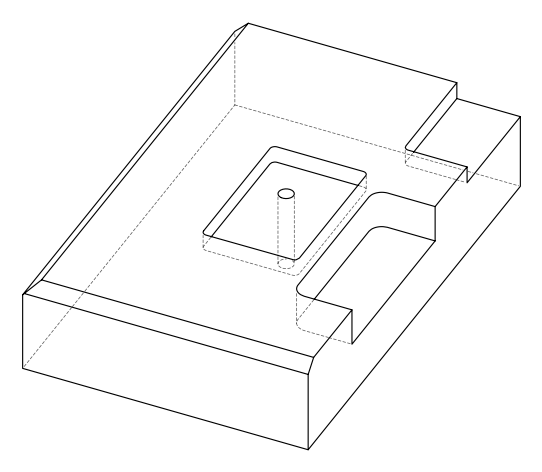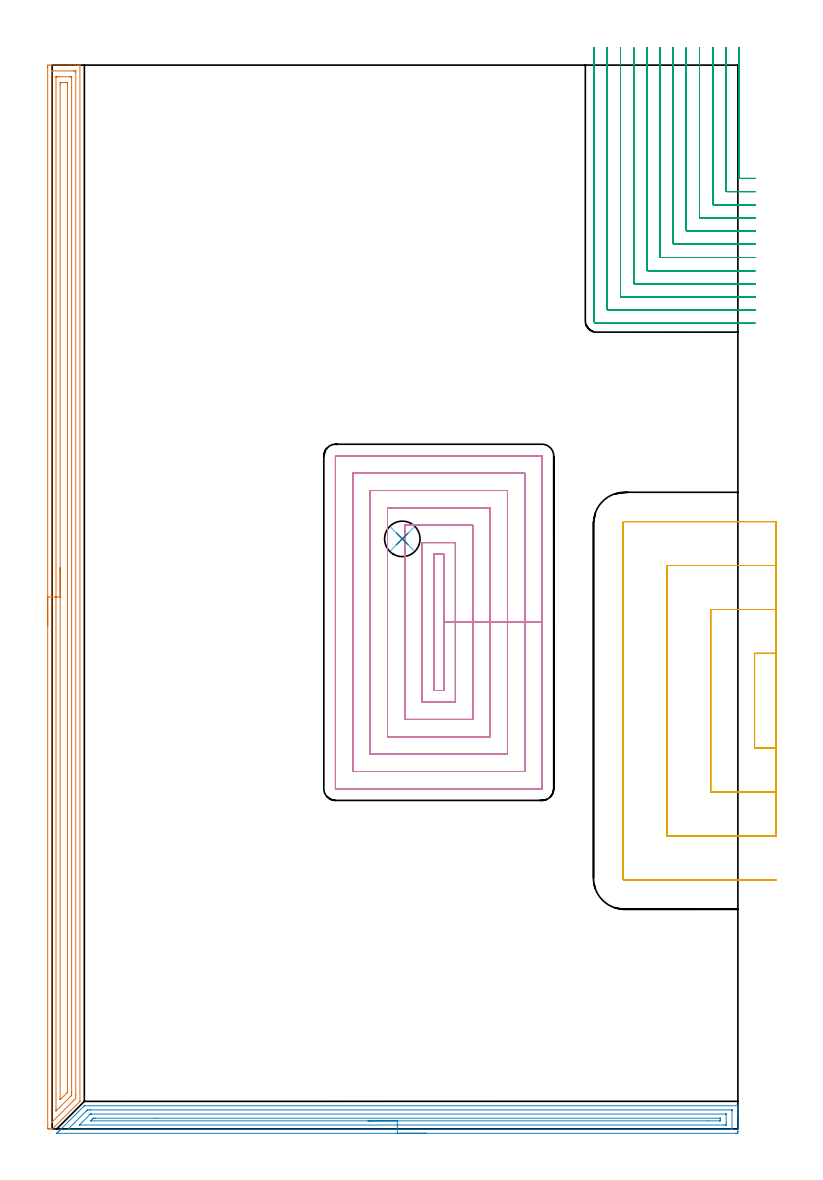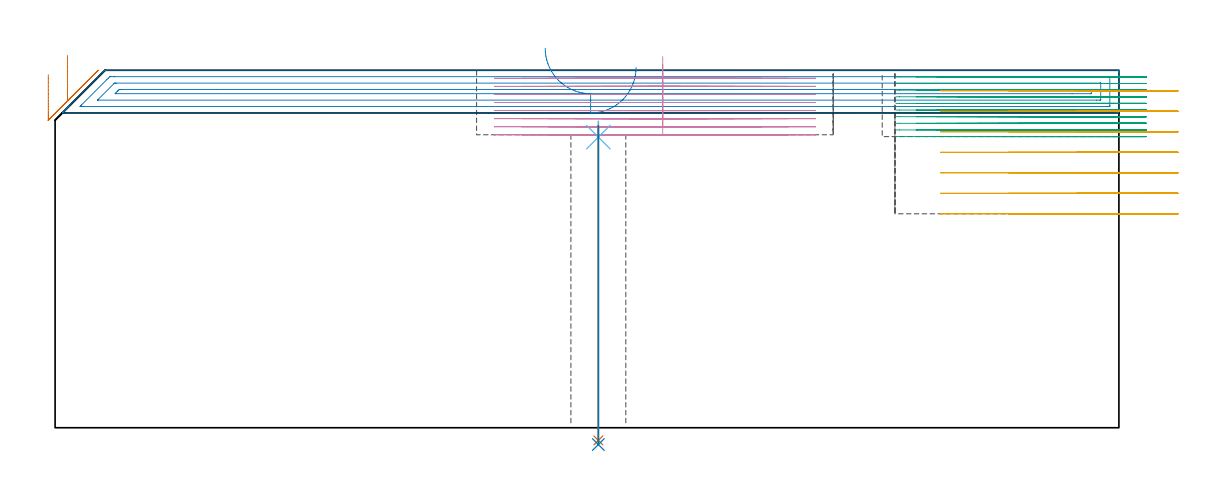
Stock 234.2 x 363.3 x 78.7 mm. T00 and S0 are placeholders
(PLAN: 8 operations, 6 tool changes, 87.9 min)
(1 AREA_MILL | FG_CHAMFER_SURFACE | UGT0205_001 | 11.77 min | 21961 mm3)
(2 AREA_MILL_1 | FG_CHAMFER_SURFACE_1 | UGT0205_001 | 7.49 min | 10020 mm3)
(3 MILL_CORNER_NOTCH_RECTANGULAR | CORNER_NOTCH_RECTANGULAR | UGT0201_124 | Follow Part, ap 1.5, ae 75% | 26.7 min | 69317 mm3)
(4 MILL_RECTANGULAR_POCKET | POCKET_RECTANGULAR_STRAIGHT | UGT0201_125 | Follow Part, ap 1.975, ae 75% | 26.78 min | 135397 mm3)
(5 MILL_SLOT | SLOT_PARTIAL_RECTANGULAR | UGT0201_094 | Follow Part, ap 5, ae 75% | 14.55 min | 220350 mm3)
(6 SPOT_DRILL | STEP1HOLE | NXT0321_9005460120000 | 0.03 min | 6 mm3)
(7 DRILL_THROUGH_HOLE_INTO_CENTER | STEP1HOLE | NXT0301_042 | 0.28 min | 2562 mm3)
(8 DRILL_TO_ENLARGE_THROUGH_HOLE | STEP1HOLE | NXT0301_092 | 0.29 min | 4851 mm3)
(TOOL UGT0205_001 | Chamfer Mill 20 x 3 x 45 deg. | D20 FL50 Z2)
(TOOL UGT0201_124 | Carbide End Mill 6.0 | D6 FL15 Z4)
(TOOL UGT0201_125 | Carbide End Mill 7.9 | D7.9 FL15 Z4)
(TOOL UGT0201_094 | End mill 20 mm | D20 FL38 Z4)
(TOOL NXT0321_9005460120000 | NC Spot Drill, 142deg, 12mm, Carbide, Uncoated | D12 PA142 FL30 Z2)
(TOOL NXT0301_042 | Carbide Drill 7.1mm [860.1-0710-057A1-MM 2214] | D7.1 PA140 FL85 Z2)
(TOOL NXT0301_092 | Carbide Drill 12.1mm [860.1-1210-061A1-MM 2214] | D12.1 PA140 FL77 Z2)
(OP 1 AREA_MILL)
G17 G21 G94 G90
T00 M6
G54
G17 G0 G90 X-1.5 Y171.65 S1061 M3
G43 Z88.7 H0
Z77.7
G94 G1 Y171.688 Z76.828 F250.
Y171.802 Z75.964
Y171.991 Z75.112
Y172.253 Z74.28
Y172.587 Z73.474
Y172.99 Z72.7
Y173.458 Z71.964
Y173.99 Z71.272
Y174.579 Z70.629
Y175.222 Z70.04
Y175.914 Z69.508
Y176.65 Z69.04
Y177.424 Z68.637
Y178.23 Z68.303
Y179.062 Z68.041
Y179.914 Z67.852
Y180.778 Z67.738
Y181.65 Z67.7
Y362.377
X-1.499 Y362.674 Z67.701
X-1.493 Y363.264 Z67.704
X-1.492 Y363.293 Z67.706
X-0.905 Y363.296 Z68.293
X-0.28 Y363.3 Z68.918
X6.229 Z75.424
X7.655 Z76.851
X8.013 Z77.208
X8.729 Z77.928
X9.022 Z78.222
X9.442 Y363.292 Z78.634
X9.497 Y363.29 Z78.688
X9.5 Y363.121 Z78.7
Y9.561
X9.504 Y9.413 Z78.696
X9.415 Y9.314 Z78.612
X0.284 Y0.183 Z69.481
X0.128 Y0.03 Z69.325
X0.092 Y0.003 Z69.288
X-0.104 Y0. Z69.095
X-0.905 Z68.29
X-1.083 Z68.112
X-1.262 Z67.934
X-1.491 Y0.002 Z67.705
X-1.496 Y0.179 Z67.704
X-1.5 Y0.478 Z67.7
Y181.65
X-0.086 Z69.114
X-0.085 Y361.032 Z69.115
X-0.082 Y361.178 Z69.118
X-0.079 Y361.274 Z69.121
X-0.073 Y361.291 Z69.127
X-0.064 Y361.293 Z69.136
X-0.013 Y361.296 Z69.187
X0.466 Y361.3 Z69.666
X7.121 Z76.321
X7.601 Y361.299 Z76.801
X8.013 Y361.292 Z77.213
X8.065 Y361.29 Z77.265
X8.079 Y361.104 Z77.279
X8.084 Y360.959 Z77.284
X8.085 Y360.886 Z77.285
Y11.281
X8.079 Y10.46 Z77.279
X8.056 Y10.417 Z77.256
X8.013 Y10.37 Z77.213
X7.614 Y9.966 Z76.814
X7.216 Y9.566 Z76.416
X-0.013 Y2.338 Z69.187
X-0.053 Y2.304 Z69.147
X-0.075 Y2.286 Z69.125
X-0.079 Y2.296 Z69.121
X-0.082 Y2.341 Z69.118
X-0.085 Y2.414 Z69.115
X-0.086 Y2.487 Z69.114
Y181.65
X1.328 Z70.528
X1.329 Y359.098 Z70.529
X1.33 Y359.209 Z70.53
X1.333 Y359.263 Z70.533
X1.335 Y359.283 Z70.535
X1.368 Y359.29 Z70.568
X1.571 Y359.298 Z70.771
X1.771 Y359.299 Z70.971
X2.461 Y359.3 Z71.661
X6.028 Z75.228
X6.229 Y359.299 Z75.429
X6.431 Y359.297 Z75.631
X6.565 Y359.294 Z75.765
X6.665 Y359.289 Z75.865
X6.666 Y359.245 Z75.866
X6.669 Y359.098 Z75.869
X6.671 Y358.655 Z75.871
Y12.248
X6.669 Y11.807 Z75.869
X6.665 Y11.58 Z75.865
X6.661 Y11.472 Z75.861
X6.551 Y11.354 Z75.751
X6.391 Y11.191 Z75.591
X6.229 Y11.029 Z75.429
X1.481 Y6.281 Z70.681
X1.361 Y6.164 Z70.561
X1.34 Y6.146 Z70.54
X1.336 Z70.536
X1.333 Y6.152 Z70.533
X1.33 Y6.211 Z70.53
X1.328 Y6.433 Z70.528
Y181.65
X2.743 Z71.943
Y356.416
X2.744 Y357.228 Z71.944
X2.747 Y357.283 Z71.947
X2.749 Y357.289 Z71.949
X2.756 Y357.294 Z71.956
X2.783 Y357.297 Z71.983
X2.893 Y357.299 Z72.093
X3.113 Y357.3 Z72.313
X4.446 Z73.646
X4.891 Y357.297 Z74.091
X5.108 Y357.294 Z74.308
X5.216 Y357.29 Z74.416
X5.251 Y357.278 Z74.451
X5.257 Y356.416 Z74.457
Y13.142
X5.255 Y12.735 Z74.455
X5.252 Y12.532 Z74.452
X5.25 Y12.511 Z74.45
X5.24 Y12.496 Z74.44
X5.216 Y12.467 Z74.416
X5.168 Y12.417 Z74.368
X4.999 Y12.248 Z74.199
X3.098 Y10.346 Z72.298
X2.936 Y10.185 Z72.136
X2.775 Y10.027 Z71.975
X2.758 Y10.013 Z71.958
X2.751 Y10.01 Z71.951
X2.75 Y10.015 Z71.95
X2.746 Y10.135 Z71.946
X2.743 Y10.379 Z71.943
Y10.46
Y181.65
Y182.522 Z71.981
Y183.386 Z72.095
Y184.238 Z72.283
Y185.07 Z72.546
Y185.876 Z72.88
Y186.65 Z73.282
Y187.386 Z73.751
Y188.078 Z74.282
Y188.721 Z74.872
Y189.31 Z75.515
Y189.842 Z76.207
Y190.31 Z76.943
Y190.713 Z77.716
Y191.047 Z78.522
Y191.309 Z79.354
Y191.498 Z80.206
Y191.612 Z81.071
Y191.65 Z81.943
G0 Z88.7
M5
M2
(OP 2 AREA_MILL_1)
G17 G21 G94 G90
T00 M6
G54
G17 G0 G90 X127.9 Y-1.5 S1061 M3
G43 Z88.7 H0
Z79.3
G94 G1 X127.862 Z78.428 F250.
X127.748 Z77.564
X127.559 Z76.712
X127.297 Z75.88
X126.963 Z75.074
X126.56 Z74.3
X126.092 Z73.564
X125.56 Z72.872
X124.971 Z72.229
X124.328 Z71.64
X123.636 Z71.108
X122.9 Z70.64
X122.126 Z70.237
X121.32 Z69.903
X120.488 Z69.641
X119.637 Z69.452
X118.772 Z69.338
X117.9 Z69.3
X1.652
X1.618 Y-1.493 Z69.305
X1.681 Y-1.418 Z69.38
X1.771 Y-1.328 Z69.47
X1.932 Y-1.165 Z69.629
X2.089 Y-1.01 Z69.788
X2.217 Y-0.882 Z69.916
X2.369 Y-0.729 Z70.066
X2.516 Y-0.583 Z70.214
X2.664 Y-0.435 Z70.363
X2.805 Y-0.292 Z70.503
X2.943 Y-0.156 Z70.641
X3.111 Y0.012 Z70.81
X9.348 Y6.248 Z77.047
X10.665 Y7.565 Z78.364
X10.704 Y7.604 Z78.403
X10.924 Y7.823 Z78.619
X11.005 Y7.897 Z78.689
X11.15 Y7.9 Z78.7
X234.029
X234.19 Y7.898 Z78.688
X234.197 Y7.774 Z78.567
X234.2 Y7.644 Z78.444
Y7.36 Z78.159
Y6.692 Z77.487
Y5.486 Z76.282
Y4.946 Z75.74
Y-0.896 Z69.902
X234.196 Y-1.165 Z69.632
X234.19 Y-1.493 Z69.304
X233.922 Y-1.497 Z69.301
X233.583 Y-1.5 Z69.3
X117.9
Y-0.086 Z70.714
X6.185 Y-0.085 Z70.715
X5.791 Y-0.084 Z70.716
X5.575 Y-0.082 Z70.718
X5.489 Y-0.079 Z70.721
X5.526 Y-0.034 Z70.766
X5.589 Y0.034 Z70.834
X5.791 Y0.241 Z71.041
X11.37 Y5.819 Z76.619
X11.706 Y6.149 Z76.949
X12.044 Y6.479 Z77.279
X12.26 Y6.481 Z77.281
X12.937 Y6.485 Z77.285
X13.149 Y6.486 Z77.286
X232.008 Y6.485 Z77.285
X232.147 Y6.484 Z77.284
X232.181 Y6.481 Z77.281
X232.19 Y6.479 Z77.279
X232.193 Y6.471 Z77.271
X232.197 Y6.441 Z77.241
X232.2 Y6.298 Z77.098
Y0.186 Z70.986
X232.197 Y0.054 Z70.854
X232.193 Y-0.051 Z70.749
X232.19 Y-0.079 Z70.721
X232.178 Y-0.081 Z70.719
X232.137 Y-0.083 Z70.717
X231.796 Y-0.085 Z70.715
X231.585 Y-0.086 Z70.714
X117.9
Y1.328 Z72.128
X9.492 Y1.329 Z72.129
X9.385 Y1.33 Z72.13
X9.364 Y1.332 Z72.132
X9.352 Y1.334 Z72.134
X9.356 Y1.347 Z72.147
X9.364 Y1.363 Z72.163
X9.409 Y1.41 Z72.21
X9.453 Y1.454 Z72.254
X12.945 Y4.946 Z75.746
X13.047 Y5.039 Z75.839
X13.067 Y5.057 Z75.857
X13.147 Y5.064 Z75.864
X13.317 Y5.068 Z75.868
X13.574 Y5.071 Z75.871
X230.009
X230.138 Y5.07 Z75.87
X230.173 Y5.067 Z75.867
X230.188 Y5.065 Z75.865
X230.191 Y5.057 Z75.857
X230.197 Y5.008 Z75.808
X230.199 Y4.946 Z75.746
X230.2 Y2.141 Z72.941
X230.196 Y1.454 Z72.254
X230.193 Y1.361 Z72.161
X230.191 Y1.341 Z72.141
X230.177 Y1.335 Z72.135
X230.134 Y1.332 Z72.132
X230.009 Y1.33 Z72.13
X229.244 Y1.328 Z72.128
X117.9
Y2.743 Z73.543
X13.405
X13.304 Y2.744 Z73.544
X13.264 Y2.746 Z73.546
X13.213 Y2.749 Z73.549
X13.243 Y2.783 Z73.583
X13.3 Y2.845 Z73.645
X13.649 Y3.2 Z74.
X13.738 Y3.29 Z74.09
X13.83 Y3.381 Z74.181
X14.07 Y3.612 Z74.412
X14.105 Y3.645 Z74.445
X14.151 Y3.65 Z74.45
X14.26 Y3.654 Z74.454
X14.724 Y3.656 Z74.456
X35.505 Y3.657 Z74.457
X228.062
X228.106 Y3.656 Z74.456
X228.151 Y3.654 Z74.454
X228.181 Y3.651 Z74.451
X228.19 Y3.617 Z74.417
X228.2 Y3.223 Z74.023
Y3.2 Z74.
X228.192 Y2.775 Z73.575
X228.19 Y2.754 Z73.554
X228.16 Y2.75 Z73.55
X228.078 Y2.746 Z73.546
X227.953 Y2.744 Z73.544
X223.91 Y2.743 Z73.543
X117.9
X117.028 Z73.581
X116.164 Z73.695
X115.312 Z73.883
X114.48 Z74.146
X113.674 Z74.48
X112.9 Z74.882
X112.164 Z75.351
X111.472 Z75.882
X110.829 Z76.472
X110.24 Z77.115
X109.709 Z77.807
X109.24 Z78.543
X108.837 Z79.317
X108.503 Z80.122
X108.241 Z80.955
X108.052 Z81.806
X107.938 Z82.671
X107.9 Z83.543
G0 Z88.7
M5
M2
(OP 3 MILL_CORNER_NOTCH_RECTANGULAR)
G17 G21 G94 G90
T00 M6
G54
G17 G0 G90 X234.6 Y369.273 S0 M3
G43 Z88.7 H0
Z77.24
G94 G1 Y366.273 F250.
Y324.896 F500.
G3 X234.896 Y324.6 R0.3
G1 X237.2
X240.2 F250.
G0 Z88.7
X230.1 Y369.3
Z77.24
G1 Y366.3
Y320.396 F500.
G3 X230.396 Y320.1 R0.3
G1 X237.2
X240.2 F250.
G0 Z88.7
X225.6 Y369.3
Z77.24
G1 Y366.3
Y315.896 F500.
G3 X225.896 Y315.6 R0.3
G1 X237.2
X240.2 F250.
G0 Z88.7
X221.1 Y369.3
Z77.24
G1 Y366.3
Y311.397 F500.
G3 X221.397 Y311.1 R0.3
G1 X237.2
X240.2 F250.
G0 Z88.7
X216.6 Y369.3
Z77.24
G1 Y366.3
Y306.897 F500.
G3 X216.897 Y306.6 R0.3
G1 X237.2
X240.2 F250.
G0 Z88.7
X212.1 Y369.3
Z77.24
G1 Y366.3
Y302.397 F500.
G3 X212.397 Y302.1 R0.3
G1 X237.2
X240.2 F250.
G0 Z88.7
X207.6 Y369.3
Z77.24
G1 Y366.3
Y297.897 F500.
G3 X207.897 Y297.6 R0.3
G1 X237.2
X240.2 F250.
G0 Z88.7
X203.1 Y369.3
Z77.24
G1 Y366.3
Y293.397 F500.
G3 X203.397 Y293.1 R0.3
G1 X237.2
X240.2 F250.
G0 Z88.7
X198.6 Y369.3
Z77.24
G1 Y366.3
Y288.897 F500.
G3 X198.897 Y288.6 R0.3
G1 X237.2
X240.2 F250.
G0 Z88.7
X194.1 Y369.3
Z77.24
G1 Y366.3
Y284.397 F500.
G3 X194.397 Y284.1 R0.3
G1 X237.2
X240.2 F250.
G0 Z88.7
X189.6 Y369.3
Z77.24
G1 Y366.3
Y279.898 F500.
G3 X189.898 Y279.6 R0.3
G1 X237.2
X240.2 F250.
G0 Z88.7
X185.1 Y369.3
Z77.24
G1 Y366.3
Y275.9 F500.
G3 X185.9 Y275.1 R0.8
G1 X237.2
X240.2 F250.
G0 Z88.7
X234.6 Y369.273
Z75.78
G1 Y366.273
Y324.896 F500.
G3 X234.896 Y324.6 R0.3
G1 X237.2
X240.2 F250.
G0 Z88.7
X230.1 Y369.3
Z75.78
G1 Y366.3
Y320.396 F500.
G3 X230.396 Y320.1 R0.3
G1 X237.2
X240.2 F250.
G0 Z88.7
X225.6 Y369.3
Z75.78
G1 Y366.3
Y315.896 F500.
G3 X225.896 Y315.6 R0.3
G1 X237.2
X240.2 F250.
G0 Z88.7
X221.1 Y369.3
Z75.78
G1 Y366.3
Y311.397 F500.
G3 X221.397 Y311.1 R0.3
G1 X237.2
X240.2 F250.
G0 Z88.7
X216.6 Y369.3
Z75.78
G1 Y366.3
Y306.897 F500.
G3 X216.897 Y306.6 R0.3
G1 X237.2
X240.2 F250.
G0 Z88.7
X212.1 Y369.3
Z75.78
G1 Y366.3
Y302.397 F500.
G3 X212.397 Y302.1 R0.3
G1 X237.2
X240.2 F250.
G0 Z88.7
X207.6 Y369.3
Z75.78
G1 Y366.3
Y297.897 F500.
G3 X207.897 Y297.6 R0.3
G1 X237.2
X240.2 F250.
G0 Z88.7
X203.1 Y369.3
Z75.78
G1 Y366.3
Y293.397 F500.
G3 X203.397 Y293.1 R0.3
G1 X237.2
X240.2 F250.
G0 Z88.7
X198.6 Y369.3
Z75.78
G1 Y366.3
Y288.897 F500.
G3 X198.897 Y288.6 R0.3
G1 X237.2
X240.2 F250.
G0 Z88.7
X194.1 Y369.3
Z75.78
G1 Y366.3
Y284.397 F500.
G3 X194.397 Y284.1 R0.3
G1 X237.2
X240.2 F250.
G0 Z88.7
X189.6 Y369.3
Z75.78
G1 Y366.3
Y279.898 F500.
G3 X189.898 Y279.6 R0.3
G1 X237.2
X240.2 F250.
G0 Z88.7
X185.1 Y369.3
Z75.78
G1 Y366.3
Y275.9 F500.
G3 X185.9 Y275.1 R0.8
G1 X237.2
X240.2 F250.
G0 Z88.7
X234.6 Y369.273
Z74.32
G1 Y366.273
Y324.896 F500.
G3 X234.896 Y324.6 R0.3
G1 X237.2
X240.2 F250.
G0 Z88.7
X230.1 Y369.3
Z74.32
G1 Y366.3
Y320.396 F500.
G3 X230.396 Y320.1 R0.3
G1 X237.2
X240.2 F250.
G0 Z88.7
X225.6 Y369.3
Z74.32
G1 Y366.3
Y315.896 F500.
G3 X225.896 Y315.6 R0.3
G1 X237.2
X240.2 F250.
G0 Z88.7
X221.1 Y369.3
Z74.32
G1 Y366.3
Y311.397 F500.
G3 X221.397 Y311.1 R0.3
G1 X237.2
X240.2 F250.
G0 Z88.7
X216.6 Y369.3
Z74.32
G1 Y366.3
Y306.897 F500.
G3 X216.897 Y306.6 R0.3
G1 X237.2
X240.2 F250.
G0 Z88.7
X212.1 Y369.3
Z74.32
G1 Y366.3
Y302.397 F500.
G3 X212.397 Y302.1 R0.3
G1 X237.2
X240.2 F250.
G0 Z88.7
X207.6 Y369.3
Z74.32
G1 Y366.3
Y297.897 F500.
G3 X207.897 Y297.6 R0.3
G1 X237.2
X240.2 F250.
G0 Z88.7
X203.1 Y369.3
Z74.32
G1 Y366.3
Y293.397 F500.
G3 X203.397 Y293.1 R0.3
G1 X237.2
X240.2 F250.
G0 Z88.7
X198.6 Y369.3
Z74.32
G1 Y366.3
Y288.897 F500.
G3 X198.897 Y288.6 R0.3
G1 X237.2
X240.2 F250.
G0 Z88.7
X194.1 Y369.3
Z74.32
G1 Y366.3
Y284.397 F500.
G3 X194.397 Y284.1 R0.3
G1 X237.2
X240.2 F250.
G0 Z88.7
X189.6 Y369.3
Z74.32
G1 Y366.3
Y279.898 F500.
G3 X189.898 Y279.6 R0.3
G1 X237.2
X240.2 F250.
G0 Z88.7
X185.1 Y369.3
Z74.32
G1 Y366.3
Y275.9 F500.
G3 X185.9 Y275.1 R0.8
G1 X237.2
X240.2 F250.
G0 Z88.7
X234.6 Y369.273
Z72.86
G1 Y366.273
Y324.896 F500.
G3 X234.896 Y324.6 R0.3
G1 X237.2
X240.2 F250.
G0 Z88.7
X230.1 Y369.3
Z72.86
G1 Y366.3
Y320.396 F500.
G3 X230.396 Y320.1 R0.3
G1 X237.2
X240.2 F250.
G0 Z88.7
X225.6 Y369.3
Z72.86
G1 Y366.3
Y315.896 F500.
G3 X225.896 Y315.6 R0.3
G1 X237.2
X240.2 F250.
G0 Z88.7
X221.1 Y369.3
Z72.86
G1 Y366.3
Y311.397 F500.
G3 X221.397 Y311.1 R0.3
G1 X237.2
X240.2 F250.
G0 Z88.7
X216.6 Y369.3
Z72.86
G1 Y366.3
Y306.897 F500.
G3 X216.897 Y306.6 R0.3
G1 X237.2
X240.2 F250.
G0 Z88.7
X212.1 Y369.3
Z72.86
G1 Y366.3
Y302.397 F500.
G3 X212.397 Y302.1 R0.3
G1 X237.2
X240.2 F250.
G0 Z88.7
X207.6 Y369.3
Z72.86
G1 Y366.3
Y297.897 F500.
G3 X207.897 Y297.6 R0.3
G1 X237.2
X240.2 F250.
G0 Z88.7
X203.1 Y369.3
Z72.86
G1 Y366.3
Y293.397 F500.
G3 X203.397 Y293.1 R0.3
G1 X237.2
X240.2 F250.
G0 Z88.7
X198.6 Y369.3
Z72.86
G1 Y366.3
Y288.897 F500.
G3 X198.897 Y288.6 R0.3
G1 X237.2
X240.2 F250.
G0 Z88.7
X194.1 Y369.3
Z72.86
G1 Y366.3
Y284.397 F500.
G3 X194.397 Y284.1 R0.3
G1 X237.2
X240.2 F250.
G0 Z88.7
X189.6 Y369.3
Z72.86
G1 Y366.3
Y279.898 F500.
G3 X189.898 Y279.6 R0.3
G1 X237.2
X240.2 F250.
G0 Z88.7
X185.1 Y369.3
Z72.86
G1 Y366.3
Y275.9 F500.
G3 X185.9 Y275.1 R0.8
G1 X237.2
X240.2 F250.
G0 Z88.7
X234.6 Y369.273
Z71.4
G1 Y366.273
Y324.896 F500.
G3 X234.896 Y324.6 R0.3
G1 X237.2
X240.2 F250.
G0 Z88.7
X230.1 Y369.3
Z71.4
G1 Y366.3
Y320.396 F500.
G3 X230.396 Y320.1 R0.3
G1 X237.2
X240.2 F250.
G0 Z88.7
X225.6 Y369.3
Z71.4
G1 Y366.3
Y315.896 F500.
G3 X225.896 Y315.6 R0.3
G1 X237.2
X240.2 F250.
G0 Z88.7
X221.1 Y369.3
Z71.4
G1 Y366.3
Y311.397 F500.
G3 X221.397 Y311.1 R0.3
G1 X237.2
X240.2 F250.
G0 Z88.7
X216.6 Y369.3
Z71.4
G1 Y366.3
Y306.897 F500.
G3 X216.897 Y306.6 R0.3
G1 X237.2
X240.2 F250.
G0 Z88.7
X212.1 Y369.3
Z71.4
G1 Y366.3
Y302.397 F500.
G3 X212.397 Y302.1 R0.3
G1 X237.2
X240.2 F250.
G0 Z88.7
X207.6 Y369.3
Z71.4
G1 Y366.3
Y297.897 F500.
G3 X207.897 Y297.6 R0.3
G1 X237.2
X240.2 F250.
G0 Z88.7
X203.1 Y369.3
Z71.4
G1 Y366.3
Y293.397 F500.
G3 X203.397 Y293.1 R0.3
G1 X237.2
X240.2 F250.
G0 Z88.7
X198.6 Y369.3
Z71.4
G1 Y366.3
Y288.897 F500.
G3 X198.897 Y288.6 R0.3
G1 X237.2
X240.2 F250.
G0 Z88.7
X194.1 Y369.3
Z71.4
G1 Y366.3
Y284.397 F500.
G3 X194.397 Y284.1 R0.3
G1 X237.2
X240.2 F250.
G0 Z88.7
X189.6 Y369.3
Z71.4
G1 Y366.3
Y279.898 F500.
G3 X189.898 Y279.6 R0.3
G1 X237.2
X240.2 F250.
G0 Z88.7
X185.1 Y369.3
Z71.4
G1 Y366.3
Y275.9 F500.
G3 X185.9 Y275.1 R0.8
G1 X237.2
X240.2 F250.
G0 Z88.7
X234.6 Y369.273
Z69.94
G1 Y366.273
Y324.896 F500.
G3 X234.896 Y324.6 R0.3
G1 X237.2
X240.2 F250.
G0 Z88.7
X230.1 Y369.3
Z69.94
G1 Y366.3
Y320.396 F500.
G3 X230.396 Y320.1 R0.3
G1 X237.2
X240.2 F250.
G0 Z88.7
X225.6 Y369.3
Z69.94
G1 Y366.3
Y315.896 F500.
G3 X225.896 Y315.6 R0.3
G1 X237.2
X240.2 F250.
G0 Z88.7
X221.1 Y369.3
Z69.94
G1 Y366.3
Y311.397 F500.
G3 X221.397 Y311.1 R0.3
G1 X237.2
X240.2 F250.
G0 Z88.7
X216.6 Y369.3
Z69.94
G1 Y366.3
Y306.897 F500.
G3 X216.897 Y306.6 R0.3
G1 X237.2
X240.2 F250.
G0 Z88.7
X212.1 Y369.3
Z69.94
G1 Y366.3
Y302.397 F500.
G3 X212.397 Y302.1 R0.3
G1 X237.2
X240.2 F250.
G0 Z88.7
X207.6 Y369.3
Z69.94
G1 Y366.3
Y297.897 F500.
G3 X207.897 Y297.6 R0.3
G1 X237.2
X240.2 F250.
G0 Z88.7
X203.1 Y369.3
Z69.94
G1 Y366.3
Y293.397 F500.
G3 X203.397 Y293.1 R0.3
G1 X237.2
X240.2 F250.
G0 Z88.7
X198.6 Y369.3
Z69.94
G1 Y366.3
Y288.897 F500.
G3 X198.897 Y288.6 R0.3
G1 X237.2
X240.2 F250.
G0 Z88.7
X194.1 Y369.3
Z69.94
G1 Y366.3
Y284.397 F500.
G3 X194.397 Y284.1 R0.3
G1 X237.2
X240.2 F250.
G0 Z88.7
X189.6 Y369.3
Z69.94
G1 Y366.3
Y279.898 F500.
G3 X189.898 Y279.6 R0.3
G1 X237.2
X240.2 F250.
G0 Z88.7
X185.1 Y369.3
Z69.94
G1 Y366.3
Y275.9 F500.
G3 X185.9 Y275.1 R0.8
G1 X237.2
X240.2 F250.
G0 Z88.7
X234.6 Y369.273
Z68.48
G1 Y366.273
Y324.896 F500.
G3 X234.896 Y324.6 R0.3
G1 X237.2
X240.2 F250.
G0 Z88.7
X230.1 Y369.3
Z68.48
G1 Y366.3
Y320.396 F500.
G3 X230.396 Y320.1 R0.3
G1 X237.2
X240.2 F250.
G0 Z88.7
X225.6 Y369.3
Z68.48
G1 Y366.3
Y315.896 F500.
G3 X225.896 Y315.6 R0.3
G1 X237.2
X240.2 F250.
G0 Z88.7
X221.1 Y369.3
Z68.48
G1 Y366.3
Y311.397 F500.
G3 X221.397 Y311.1 R0.3
G1 X237.2
X240.2 F250.
G0 Z88.7
X216.6 Y369.3
Z68.48
G1 Y366.3
Y306.897 F500.
G3 X216.897 Y306.6 R0.3
G1 X237.2
X240.2 F250.
G0 Z88.7
X212.1 Y369.3
Z68.48
G1 Y366.3
Y302.397 F500.
G3 X212.397 Y302.1 R0.3
G1 X237.2
X240.2 F250.
G0 Z88.7
X207.6 Y369.3
Z68.48
G1 Y366.3
Y297.897 F500.
G3 X207.897 Y297.6 R0.3
G1 X237.2
X240.2 F250.
G0 Z88.7
X203.1 Y369.3
Z68.48
G1 Y366.3
Y293.397 F500.
G3 X203.397 Y293.1 R0.3
G1 X237.2
X240.2 F250.
G0 Z88.7
X198.6 Y369.3
Z68.48
G1 Y366.3
Y288.897 F500.
G3 X198.897 Y288.6 R0.3
G1 X237.2
X240.2 F250.
G0 Z88.7
X194.1 Y369.3
Z68.48
G1 Y366.3
Y284.397 F500.
G3 X194.397 Y284.1 R0.3
G1 X237.2
X240.2 F250.
G0 Z88.7
X189.6 Y369.3
Z68.48
G1 Y366.3
Y279.898 F500.
G3 X189.898 Y279.6 R0.3
G1 X237.2
X240.2 F250.
G0 Z88.7
X185.1 Y369.3
Z68.48
G1 Y366.3
Y275.9 F500.
G3 X185.9 Y275.1 R0.8
G1 X237.2
X240.2 F250.
G0 Z88.7
X234.6 Y369.273
Z67.02
G1 Y366.273
Y324.896 F500.
G3 X234.896 Y324.6 R0.3
G1 X237.2
X240.2 F250.
G0 Z88.7
X230.1 Y369.3
Z67.02
G1 Y366.3
Y320.396 F500.
G3 X230.396 Y320.1 R0.3
G1 X237.2
X240.2 F250.
G0 Z88.7
X225.6 Y369.3
Z67.02
G1 Y366.3
Y315.896 F500.
G3 X225.896 Y315.6 R0.3
G1 X237.2
X240.2 F250.
G0 Z88.7
X221.1 Y369.3
Z67.02
G1 Y366.3
Y311.397 F500.
G3 X221.397 Y311.1 R0.3
G1 X237.2
X240.2 F250.
G0 Z88.7
X216.6 Y369.3
Z67.02
G1 Y366.3
Y306.897 F500.
G3 X216.897 Y306.6 R0.3
G1 X237.2
X240.2 F250.
G0 Z88.7
X212.1 Y369.3
Z67.02
G1 Y366.3
Y302.397 F500.
G3 X212.397 Y302.1 R0.3
G1 X237.2
X240.2 F250.
G0 Z88.7
X207.6 Y369.3
Z67.02
G1 Y366.3
Y297.897 F500.
G3 X207.897 Y297.6 R0.3
G1 X237.2
X240.2 F250.
G0 Z88.7
X203.1 Y369.3
Z67.02
G1 Y366.3
Y293.397 F500.
G3 X203.397 Y293.1 R0.3
G1 X237.2
X240.2 F250.
G0 Z88.7
X198.6 Y369.3
Z67.02
G1 Y366.3
Y288.897 F500.
G3 X198.897 Y288.6 R0.3
G1 X237.2
X240.2 F250.
G0 Z88.7
X194.1 Y369.3
Z67.02
G1 Y366.3
Y284.397 F500.
G3 X194.397 Y284.1 R0.3
G1 X237.2
X240.2 F250.
G0 Z88.7
X189.6 Y369.3
Z67.02
G1 Y366.3
Y279.898 F500.
G3 X189.898 Y279.6 R0.3
G1 X237.2
X240.2 F250.
G0 Z88.7
X185.1 Y369.3
Z67.02
G1 Y366.3
Y275.9 F500.
G3 X185.9 Y275.1 R0.8
G1 X237.2
X240.2 F250.
G0 Z88.7
X234.6 Y369.273
Z65.56
G1 Y366.273
Y324.896 F500.
G3 X234.896 Y324.6 R0.3
G1 X237.2
X240.2 F250.
G0 Z88.7
X230.1 Y369.3
Z65.56
G1 Y366.3
Y320.396 F500.
G3 X230.396 Y320.1 R0.3
G1 X237.2
X240.2 F250.
G0 Z88.7
X225.6 Y369.3
Z65.56
G1 Y366.3
Y315.896 F500.
G3 X225.896 Y315.6 R0.3
G1 X237.2
X240.2 F250.
G0 Z88.7
X221.1 Y369.3
Z65.56
G1 Y366.3
Y311.397 F500.
G3 X221.397 Y311.1 R0.3
G1 X237.2
X240.2 F250.
G0 Z88.7
X216.6 Y369.3
Z65.56
G1 Y366.3
Y306.897 F500.
G3 X216.897 Y306.6 R0.3
G1 X237.2
X240.2 F250.
G0 Z88.7
X212.1 Y369.3
Z65.56
G1 Y366.3
Y302.397 F500.
G3 X212.397 Y302.1 R0.3
G1 X237.2
X240.2 F250.
G0 Z88.7
X207.6 Y369.3
Z65.56
G1 Y366.3
Y297.897 F500.
G3 X207.897 Y297.6 R0.3
G1 X237.2
X240.2 F250.
G0 Z88.7
X203.1 Y369.3
Z65.56
G1 Y366.3
Y293.397 F500.
G3 X203.397 Y293.1 R0.3
G1 X237.2
X240.2 F250.
G0 Z88.7
X198.6 Y369.3
Z65.56
G1 Y366.3
Y288.897 F500.
G3 X198.897 Y288.6 R0.3
G1 X237.2
X240.2 F250.
G0 Z88.7
X194.1 Y369.3
Z65.56
G1 Y366.3
Y284.397 F500.
G3 X194.397 Y284.1 R0.3
G1 X237.2
X240.2 F250.
G0 Z88.7
X189.6 Y369.3
Z65.56
G1 Y366.3
Y279.898 F500.
G3 X189.898 Y279.6 R0.3
G1 X237.2
X240.2 F250.
G0 Z88.7
X185.1 Y369.3
Z65.56
G1 Y366.3
Y275.9 F500.
G3 X185.9 Y275.1 R0.8
G1 X237.2
X240.2 F250.
G0 Z88.7
X234.6 Y369.273
Z64.1
G1 Y366.273
Y324.896 F500.
G3 X234.896 Y324.6 R0.3
G1 X237.2
X240.2 F250.
G0 Z88.7
X230.1 Y369.3
Z64.1
G1 Y366.3
Y320.396 F500.
G3 X230.396 Y320.1 R0.3
G1 X237.2
X240.2 F250.
G0 Z88.7
X225.6 Y369.3
Z64.1
G1 Y366.3
Y315.896 F500.
G3 X225.896 Y315.6 R0.3
G1 X237.2
X240.2 F250.
G0 Z88.7
X221.1 Y369.3
Z64.1
G1 Y366.3
Y311.397 F500.
G3 X221.397 Y311.1 R0.3
G1 X237.2
X240.2 F250.
G0 Z88.7
X216.6 Y369.3
Z64.1
G1 Y366.3
Y306.897 F500.
G3 X216.897 Y306.6 R0.3
G1 X237.2
X240.2 F250.
G0 Z88.7
X212.1 Y369.3
Z64.1
G1 Y366.3
Y302.397 F500.
G3 X212.397 Y302.1 R0.3
G1 X237.2
X240.2 F250.
G0 Z88.7
X207.6 Y369.3
Z64.1
G1 Y366.3
Y297.897 F500.
G3 X207.897 Y297.6 R0.3
G1 X237.2
X240.2 F250.
G0 Z88.7
X203.1 Y369.3
Z64.1
G1 Y366.3
Y293.397 F500.
G3 X203.397 Y293.1 R0.3
G1 X237.2
X240.2 F250.
G0 Z88.7
X198.6 Y369.3
Z64.1
G1 Y366.3
Y288.897 F500.
G3 X198.897 Y288.6 R0.3
G1 X237.2
X240.2 F250.
G0 Z88.7
X194.1 Y369.3
Z64.1
G1 Y366.3
Y284.397 F500.
G3 X194.397 Y284.1 R0.3
G1 X237.2
X240.2 F250.
G0 Z88.7
X189.6 Y369.3
Z64.1
G1 Y366.3
Y279.898 F500.
G3 X189.898 Y279.6 R0.3
G1 X237.2
X240.2 F250.
G0 Z88.7
X185.1 Y369.3
Z64.1
G1 Y366.3
Y275.9 F500.
G3 X185.9 Y275.1 R0.8
G1 X237.2
X240.2 F250.
G0 Z88.7
M5
M2
(OP 4 MILL_RECTANGULAR_POCKET)
G17 G21 G94 G90
T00 M6
G54
G17 G0 G90 X133.775 Y155.18 S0 M3
G43 Z88.7 H0
Z81.7
G94 G1 Y173. Z76.925 F250.
Y196.275 F500.
X130.325
Y149.725
X133.775
Y173.
X137.725
Y200.225
X126.375
Y145.775
X137.725
Y173.
X143.65
Y206.15
X120.45
Y139.85
X143.65
Y173.
X149.575
Y212.075
X114.525
Y133.925
X149.575
Y173.
X155.5
Y218.
X108.6
Y128.
X155.5
Y173.
X161.425
Y223.925
X102.675
Y122.075
X161.425
Y173.
X167.35
Y229.8
X167.352 Y229.83
X167.33 Y229.852
X167.3 Y229.85
X96.8
X96.77 Y229.852
X96.748 Y229.83
X96.75 Y229.8
Y116.2
X96.748 Y116.17
X96.77 Y116.148
X96.8 Y116.15
X167.3
X167.33 Y116.148
X167.352 Y116.17
X167.35 Y116.2
Y173.
Y174.
G0 X133.775 Y155.18 Z79.925
G1 Y173. Z75.15 F250.
Y196.275 F500.
X130.325
Y149.725
X133.775
Y173.
X137.725
Y200.225
X126.375
Y145.775
X137.725
Y173.
X143.65
Y206.15
X120.45
Y139.85
X143.65
Y173.
X149.575
Y212.075
X114.525
Y133.925
X149.575
Y173.
X155.5
Y218.
X108.6
Y128.
X155.5
Y173.
X161.425
Y223.925
X102.675
Y122.075
X161.425
Y173.
X167.35
Y229.8
X167.352 Y229.83
X167.33 Y229.852
X167.3 Y229.85
X96.8
X96.77 Y229.852
X96.748 Y229.83
X96.75 Y229.8
Y116.2
X96.748 Y116.17
X96.77 Y116.148
X96.8 Y116.15
X167.3
X167.33 Y116.148
X167.352 Y116.17
X167.35 Y116.2
Y173.
Y174.
G0 X133.775 Y155.18 Z78.15
G1 Y173. Z73.375 F250.
Y196.275 F500.
X130.325
Y149.725
X133.775
Y173.
X137.725
Y200.225
X126.375
Y145.775
X137.725
Y173.
X143.65
Y206.15
X120.45
Y139.85
X143.65
Y173.
X149.575
Y212.075
X114.525
Y133.925
X149.575
Y173.
X155.5
Y218.
X108.6
Y128.
X155.5
Y173.
X161.425
Y223.925
X102.675
Y122.075
X161.425
Y173.
X167.35
Y229.8
X167.352 Y229.83
X167.33 Y229.852
X167.3 Y229.85
X96.8
X96.77 Y229.852
X96.748 Y229.83
X96.75 Y229.8
Y116.2
X96.748 Y116.17
X96.77 Y116.148
X96.8 Y116.15
X167.3
X167.33 Y116.148
X167.352 Y116.17
X167.35 Y116.2
Y173.
Y174.
G0 X133.775 Y155.18 Z76.375
G1 Y173. Z71.6 F250.
Y196.275 F500.
X130.325
Y149.725
X133.775
Y173.
X137.725
Y200.225
X126.375
Y145.775
X137.725
Y173.
X143.65
Y206.15
X120.45
Y139.85
X143.65
Y173.
X149.575
Y212.075
X114.525
Y133.925
X149.575
Y173.
X155.5
Y218.
X108.6
Y128.
X155.5
Y173.
X161.425
Y223.925
X102.675
Y122.075
X161.425
Y173.
X167.35
Y229.8
X167.352 Y229.83
X167.33 Y229.852
X167.3 Y229.85
X96.8
X96.77 Y229.852
X96.748 Y229.83
X96.75 Y229.8
Y116.2
X96.748 Y116.17
X96.77 Y116.148
X96.8 Y116.15
X167.3
X167.33 Y116.148
X167.352 Y116.17
X167.35 Y116.2
Y173.
Y174.
G0 X133.775 Y155.18 Z74.6
G1 Y173. Z69.825 F250.
Y196.275 F500.
X130.325
Y149.725
X133.775
Y173.
X137.725
Y200.225
X126.375
Y145.775
X137.725
Y173.
X143.65
Y206.15
X120.45
Y139.85
X143.65
Y173.
X149.575
Y212.075
X114.525
Y133.925
X149.575
Y173.
X155.5
Y218.
X108.6
Y128.
X155.5
Y173.
X161.425
Y223.925
X102.675
Y122.075
X161.425
Y173.
X167.35
Y229.8
X167.352 Y229.83
X167.33 Y229.852
X167.3 Y229.85
X96.8
X96.77 Y229.852
X96.748 Y229.83
X96.75 Y229.8
Y116.2
X96.748 Y116.17
X96.77 Y116.148
X96.8 Y116.15
X167.3
X167.33 Y116.148
X167.352 Y116.17
X167.35 Y116.2
Y173.
Y174.
G0 X133.775 Y155.18 Z72.825
G1 Y173. Z68.05 F250.
Y196.275 F500.
X130.325
Y149.725
X133.775
Y173.
X137.725
Y200.225
X126.375
Y145.775
X137.725
Y173.
X143.65
Y206.15
X120.45
Y139.85
X143.65
Y173.
X149.575
Y212.075
X114.525
Y133.925
X149.575
Y173.
X155.5
Y218.
X108.6
Y128.
X155.5
Y173.
X161.425
Y223.925
X102.675
Y122.075
X161.425
Y173.
X167.35
Y229.8
X167.352 Y229.83
X167.33 Y229.852
X167.3 Y229.85
X96.8
X96.77 Y229.852
X96.748 Y229.83
X96.75 Y229.8
Y116.2
X96.748 Y116.17
X96.77 Y116.148
X96.8 Y116.15
X167.3
X167.33 Y116.148
X167.352 Y116.17
X167.35 Y116.2
Y173.
Y174.
G0 X133.775 Y155.18 Z71.05
G1 Y173. Z66.275 F250.
Y196.275 F500.
X130.325
Y149.725
X133.775
Y173.
X137.725
Y200.225
X126.375
Y145.775
X137.725
Y173.
X143.65
Y206.15
X120.45
Y139.85
X143.65
Y173.
X149.575
Y212.075
X114.525
Y133.925
X149.575
Y173.
X155.5
Y218.
X108.6
Y128.
X155.5
Y173.
X161.425
Y223.925
X102.675
Y122.075
X161.425
Y173.
X167.35
Y229.8
X167.352 Y229.83
X167.33 Y229.852
X167.3 Y229.85
X96.8
X96.77 Y229.852
X96.748 Y229.83
X96.75 Y229.8
Y116.2
X96.748 Y116.17
X96.77 Y116.148
X96.8 Y116.15
X167.3
X167.33 Y116.148
X167.352 Y116.17
X167.35 Y116.2
Y173.
Y174.
G0 X133.775 Y155.18 Z69.275
G1 Y173. Z64.5 F250.
Y196.275 F500.
X130.325
Y149.725
X133.775
Y173.
X137.725
Y200.225
X126.375
Y145.775
X137.725
Y173.
X143.65
Y206.15
X120.45
Y139.85
X143.65
Y173.
X149.575
Y212.075
X114.525
Y133.925
X149.575
Y173.
X155.5
Y218.
X108.6
Y128.
X155.5
Y173.
X161.425
Y223.925
X102.675
Y122.075
X161.425
Y173.
X167.35
Y229.8
X167.352 Y229.83
X167.33 Y229.852
X167.3 Y229.85
X96.8
X96.77 Y229.852
X96.748 Y229.83
X96.75 Y229.8
Y116.2
X96.748 Y116.17
X96.77 Y116.148
X96.8 Y116.15
X167.3
X167.33 Y116.148
X167.352 Y116.17
X167.35 Y116.2
Y173.
Y174.
G0 Z88.7
M5
M2
(OP 5 MILL_SLOT)
G17 G21 G94 G90
T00 M6
G54
G17 G0 G90 X247.2 Y162.4 S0 M3
G43 Z88.7 H0
Z74.186
G94 G1 X244.2 F250.
X239.9 F500.
Y130.
X244.2
X247.2 F250.
Y177.4
X244.2
X224.9 F500.
Y115.
X244.2
X247.2 F250.
Y192.4
X244.2
X209.9 F500.
Y100.
X244.2
X247.2 F250.
Y207.4
X244.2
X195.5 F500.
G3 X194.9 Y206.8 R0.6
G1 Y85.6
G3 X195.5 Y85. R0.6
G1 X244.2
X247.2 F250.
G0 Y162.4 Z69.671
G1 X244.2
X239.9 F500.
Y130.
X244.2
X247.2 F250.
Y177.4
X244.2
X224.9 F500.
Y115.
X244.2
X247.2 F250.
Y192.4
X244.2
X209.9 F500.
Y100.
X244.2
X247.2 F250.
Y207.4
X244.2
X195.5 F500.
G3 X194.9 Y206.8 R0.6
G1 Y85.6
G3 X195.5 Y85. R0.6
G1 X244.2
X247.2 F250.
G0 Y162.4 Z65.157
G1 X244.2
X239.9 F500.
Y130.
X244.2
X247.2 F250.
Y177.4
X244.2
X224.9 F500.
Y115.
X244.2
X247.2 F250.
Y192.4
X244.2
X209.9 F500.
Y100.
X244.2
X247.2 F250.
Y207.4
X244.2
X195.5 F500.
G3 X194.9 Y206.8 R0.6
G1 Y85.6
G3 X195.5 Y85. R0.6
G1 X244.2
X247.2 F250.
G0 Y162.4 Z60.643
G1 X244.2
X239.9 F500.
Y130.
X244.2
X247.2 F250.
Y177.4
X244.2
X224.9 F500.
Y115.
X244.2
X247.2 F250.
Y192.4
X244.2
X209.9 F500.
Y100.
X244.2
X247.2 F250.
Y207.4
X244.2
X195.5 F500.
G3 X194.9 Y206.8 R0.6
G1 Y85.6
G3 X195.5 Y85. R0.6
G1 X244.2
X247.2 F250.
G0 Y162.4 Z56.129
G1 X244.2
X239.9 F500.
Y130.
X244.2
X247.2 F250.
Y177.4
X244.2
X224.9 F500.
Y115.
X244.2
X247.2 F250.
Y192.4
X244.2
X209.9 F500.
Y100.
X244.2
X247.2 F250.
Y207.4
X244.2
X195.5 F500.
G3 X194.9 Y206.8 R0.6
G1 Y85.6
G3 X195.5 Y85. R0.6
G1 X244.2
X247.2 F250.
G0 Y162.4 Z51.614
G1 X244.2
X239.9 F500.
Y130.
X244.2
X247.2 F250.
Y177.4
X244.2
X224.9 F500.
Y115.
X244.2
X247.2 F250.
Y192.4
X244.2
X209.9 F500.
Y100.
X244.2
X247.2 F250.
Y207.4
X244.2
X195.5 F500.
G3 X194.9 Y206.8 R0.6
G1 Y85.6
G3 X195.5 Y85. R0.6
G1 X244.2
X247.2 F250.
G0 Y162.4 Z47.1
G1 X244.2
X239.9 F500.
Y130.
X244.2
X247.2 F250.
Y177.4
X244.2
X224.9 F500.
Y115.
X244.2
X247.2 F250.
Y192.4
X244.2
X209.9 F500.
Y100.
X244.2
X247.2 F250.
Y207.4
X244.2
X195.5 F500.
G3 X194.9 Y206.8 R0.6
G1 Y85.6
G3 X195.5 Y85. R0.6
G1 X244.2
X247.2 F250.
G0 Z88.7
M5
M2
(OP 6 SPOT_DRILL)
G17 G21 G94 G90
T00 M6
G54
G17 G0 G90 X119.6 Y201.5 S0 M3
G43 Z88.7 H0
G94 G81 G98 Z63.975 F250. R67.5
G80
M5
M2
(OP 7 DRILL_THROUGH_HOLE_INTO_CENTER)
G17 G21 G94 G90
T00 M6
G54
G17 G0 G90 X119.6 Y201.5 S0 M3
G43 Z88.7 H1
G94 G73 G98 Z-2.792 F250. Q6.729 R66.5
G80
M5
M2
(OP 8 DRILL_TO_ENLARGE_THROUGH_HOLE)
G17 G21 G94 G90
T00 M6
G54
G17 G0 G90 X119.6 Y201.5 S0 M3
G43 Z88.7 H1
G94 G73 G98 Z-3.702 F250. Q11.367 R66.5
G80
M5
M2
